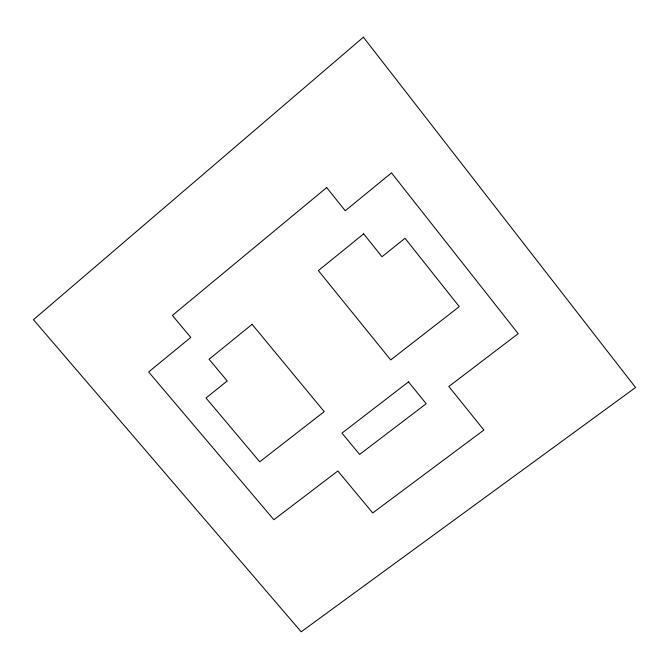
<?xml version="1.0" encoding="UTF-8"?>
<svg xmlns="http://www.w3.org/2000/svg" width="669" height="669" viewBox="0 0 669 669"><rect width="100%" height="100%" fill="white"/><g stroke="black" fill="none" stroke-linecap="round" stroke-linejoin="round"><path stroke-width="1" d="M363.392 37.196L33.45 319.698L301.201 631.804L635.55 387.502L363.392 37.196M326.689 187.554L172.385 315.433L190.782 337.419L148.643 371.964L273.864 519.721L337.845 471.001L372.733 512.947L483.888 430.042L448.84 386.481L518.199 333.664L391.482 172.861L345.237 210.777L326.689 187.554M252.113 324.34L209.062 359.261L227.226 380.962L206.002 397.996L259.731 461.786L324.231 411.627L252.113 324.34M363.677 233.841L318.352 270.602L390.713 359.93L459.269 306.628L405.021 238.264L381.982 256.754L363.677 233.841M408.508 381.899L341.976 433.102L359.604 454.435L426.195 403.725L408.508 381.899"/></g></svg>
